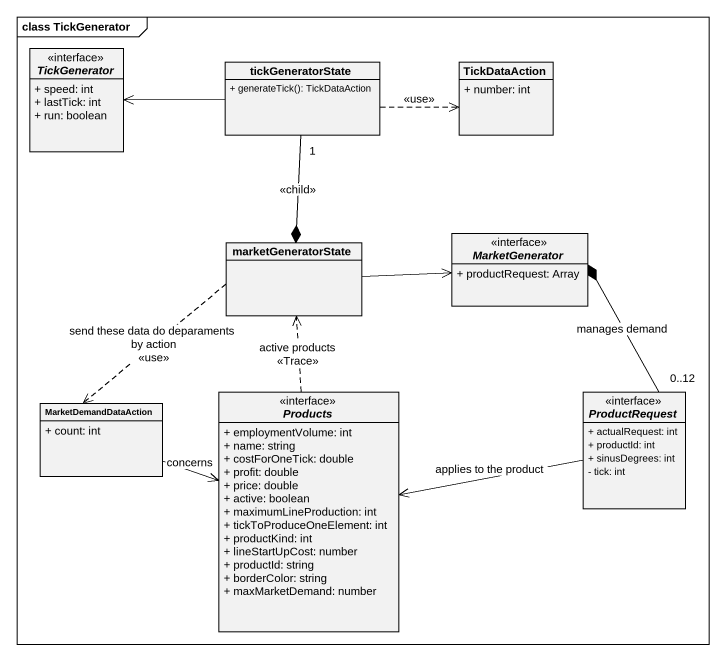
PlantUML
@startuml
mainframe class TickGenerator
hide circle
hide empty members
skinparam classAttributeIconSize 0
interface TickGenerator {
  + speed: int
  + lastTick: int
  + run: boolean
}
class tickGeneratorState {
  + generateTick(): TickDataAction
}
class TickDataAction {
  + number: int
}
class marketGeneratorState
interface MarketGenerator {
  + productRequest: Array
}
interface Products {
  + employmentVolume: int
  + name: string
  + costForOneTick: double
  + profit: double
  + price: double
  + active: boolean
  + maximumLineProduction: int
  + tickToProduceOneElement: int
  + productKind: int
  + lineStartUpCost: number
  + productId: string
  + borderColor: string
  + maxMarketDemand: number
}
interface ProductRequest {
  + actualRequest: int
  + productId: int
  + sinusDegrees: int
  - tick: int
}
class MarketDemandDataAction {
  + count: int
}
tickGeneratorState -left-> TickGenerator
tickGeneratorState .right.> TickDataAction : <<use>>
tickGeneratorState "1" --* marketGeneratorState : <<child>>
marketGeneratorState -right-> MarketGenerator
marketGeneratorState ..> MarketDemandDataAction : send these data do deparaments by action\n<<use>>
Products .up.> marketGeneratorState : active products\n<<Trace>>
ProductRequest "0..12" -up-* MarketGenerator : manages demand
ProductRequest -left-> Products : applies to the product
MarketDemandDataAction -right-> Products : concerns
@enduml
